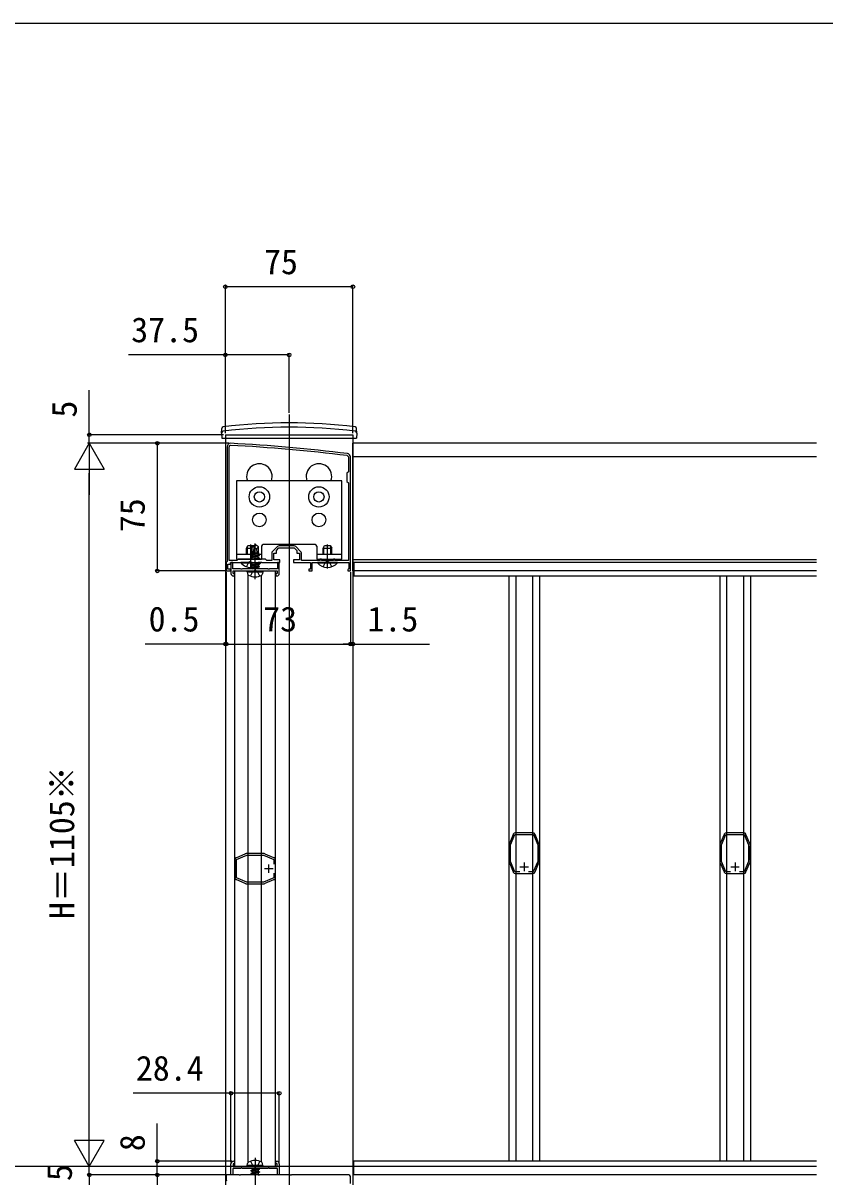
# Model space of a CAD drawing. Units: millimetres, scale not verified. Extents: x -875 to 875, y -1304 to 1296.
# Drawn here: x -128 to 343, y 568 to 1246 of the extents above; entities that cross this region are included whole.
import ezdxf
from ezdxf.enums import TextEntityAlignment as Align

# ---------------------------------------------------------------- set-up
doc = ezdxf.new("R2010")
doc.units = ezdxf.units.MM
doc.header["$LTSCALE"] = 8
for name, color, linetype in [('0-2_YKK_11', 7, 'Continuous'), ('0-3_YKK_11E', 7, 'Continuous'), ('0-4_YKK_12', 2, 'Continuous'), ('0-5_YKK_13', 4, 'Continuous'), ('0-6_YKK_D', 6, 'Continuous'), ('0-7_YKK_ZWAK', 7, 'Continuous')]:
    doc.layers.add(name, color=color, linetype=linetype)
doc.styles.add('ＭＳ ゴシック', font='')
doc.styles.get('ＭＳ ゴシック').set_extended_font_data('MS Gothic')

msp = doc.modelspace()

# ---------------------------------------------------------------- linework, layer by layer
at = {"layer": '0-2_YKK_11'}
for p, q in [((-7.3, 930.5), (-7.3, 997.3)), ((21.064, 938.561), (18.239, 935.736)), ((30.876, 939), (22.124, 939)), ((34.761, 935.736), (31.936, 938.561))]:
    msp.add_line(p, q, dxfattribs=at)
for points in [[(-8.5, 997.3), (-8.5, 929.8), (-9, 929.3), (-9, 924.3), (-6.5, 924.3), (-6.5, 925.3), (-8, 925.3), (-8, 928.3), (-6.5, 928.3), (-6.5, 929.3), (0.042, 929.3), (0.225, 929.42), (0.775, 929.42), (0.958, 929.3), (5.042, 929.3), (5.225, 929.42), (5.775, 929.42), (5.958, 929.3), (11.042, 929.3), (11.225, 929.42), (11.775, 929.42), (11.958, 929.3), (22.5, 929.3), (22.5, 930.8), (19, 930.8), (19, 934.8), (20.5, 934.8), (20.5, 936.3), (22, 937.8), (26.042, 937.8), (26.225, 937.92), (26.775, 937.92), (26.958, 937.8), (31, 937.8), (32.5, 936.3), (32.5, 934.8), (34, 934.8), (34, 930.8), (30.5, 930.8), (30.5, 929.3)], [(30.5, 929.3), (40.5, 929.3), (40.5, 925.3), (39.5, 925.3), (39.5, 924.3), (41.5, 924.3), (41.5, 929.3), (50.042, 929.3), (50.225, 929.42), (50.775, 929.42), (50.958, 929.3), (63, 929.3), (63, 925.592), (62.75, 925.296), (62.5, 925), (62.5, 924.3), (64, 924.3), (64, 991.3)], [(62.8, 991.3), (62.8, 982.6), (62, 981.8), (62, 976.8), (62.8, 976), (62.8, 930.5), (54.9, 930.5), (54.9, 931.3), (54, 931.3), (54, 930.5), (47, 930.5), (47, 931.3), (46.1, 931.3), (46.1, 930.5), (35.2, 930.5), (35.2, 934.676)], [(17.8, 934.676), (17.8, 930.5), (14.8, 930.5), (14, 931.3), (-2, 931.3), (-2.8, 930.5), (-7.3, 930.5)], [(22.2, 922.8), (22.2, 929.3), (21.2, 929.3), (21.2, 925.5), (16.52, 925.5), (16.26, 925.35), (15.74, 925.35), (15.48, 925.5), (8.52, 925.5), (8.26, 925.35), (8, 925.2), (7.74, 925.35), (7.48, 925.5), (0.52, 925.5), (0.26, 925.35), (-0.26, 925.35), (-0.52, 925.5), (-5.2, 925.5), (-5.2, 929.3), (-6.2, 929.3), (-6.2, 922.8)], [(-5, 924.3), (8, 924.3), (21, 924.3), (21, 922.8), (20.2, 922.8), (20.2, 921.8), (20.7, 921.3)], [(-4.7, 921.3), (-4.2, 921.8), (-4.2, 922.8), (-5, 922.8), (-5, 924.3)], [(-5, 574.3), (8, 574.3), (21, 574.3), (21, 575.8), (20.2, 575.8), (20.2, 576.8), (20.7, 577.3)], [(-4.7, 577.3), (-4.2, 576.8), (-4.2, 575.8), (-5, 575.8), (-5, 574.3)], [(22.2, 575.8), (22.2, 569.3), (21.2, 569.3), (21.2, 573.1), (16.52, 573.1), (16.26, 573.25), (15.74, 573.25), (15.48, 573.1), (8.52, 573.1), (8.26, 573.25), (8, 573.4), (7.74, 573.25), (7.48, 573.1), (0.52, 573.1), (0.26, 573.25), (-0.26, 573.25), (-0.52, 573.1), (-5.2, 573.1), (-5.2, 569.3), (-6.2, 569.3), (-6.2, 575.8)], [(63, 569.3), (29.458, 569.3), (29.275, 569.18), (28.725, 569.18), (28.542, 569.3), (8.458, 569.3), (8.275, 569.18), (7.725, 569.18), (7.542, 569.3), (-0.542, 569.3), (-0.725, 569.18), (-1.275, 569.18), (-1.458, 569.3), (-9, 569.3), (-9, 566.3), (-8.7, 566)], [(64, 564.3), (64, 568.3)]]:
    msp.add_lwpolyline(points, dxfattribs=at)
for centre, radius, start, end in [((-6.5, 997.3), 2, 86.9684, 180.00001), ((-6.5, 997.3), 0.8, 86.96839, 180.00001), ((-59.281, 0.701), 998.796, 83.01993, 86.96841), ((-59.281, 0.701), 999.996, 83.01993, 86.96841), ((62, 991.3), 0.8, 0.00001, 83.01993), ((62, 991.3), 2, 0.00001, 83.01993), ((22.124, 937.5), 1.5, 90.00002, 135.00001), ((30.876, 937.5), 1.5, 44.99999, 89.99998), ((19.3, 934.676), 1.5, 134.99999, 179.99998), ((33.7, 934.676), 1.5, 0.00002, 45.00001), ((-4.7, 922.8), 1.5, 180.00001, 269.99999), ((20.7, 922.8), 1.5, 270.00001, 359.99999), ((-4.7, 575.8), 1.5, 90.00001, 179.99999), ((20.7, 575.8), 1.5, 0.00001, 89.99999), ((63, 568.3), 1, 0.00001, 89.99999)]:
    msp.add_arc(centre, radius, start, end, dxfattribs=at)
at = {"layer": '0-3_YKK_11E'}
for p, q in [((166.15, 752.9), (166.15, 747.9)), ((290.15, 752.9), (290.15, 747.9)), ((13.507, 749.3), (18.507, 749.3)), ((16.007, 746.8), (16.007, 751.8)), ((163.65, 750.4), (168.65, 750.4)), ((287.65, 750.4), (292.65, 750.4))]:
    msp.add_line(p, q, dxfattribs=at)
for points in [[(159.763, 769.617), (159.747, 769.462), (159.741, 769.325), (157.662, 764.381), (157.565, 764.279), (157.467, 764.176), (157.267, 763.699)], [(163.56, 747.4), (160.748, 747.4), (158.15, 753.582), (158.15, 763.218), (160.706, 769.3), (171.594, 769.3), (174.15, 763.219), (174.15, 753.582), (171.552, 747.4), (168.74, 747.4)], [(171.093, 770.3), (161.207, 770.3), (161.079, 770.347), (160.93, 770.392)], [(171.37, 770.392), (171.222, 770.347), (171.093, 770.3)], [(175.033, 763.699), (174.833, 764.176), (174.735, 764.279), (174.638, 764.381), (172.559, 769.325), (172.553, 769.462), (172.538, 769.617)], [(283.763, 769.617), (283.747, 769.462), (283.741, 769.325), (281.662, 764.381), (281.565, 764.279), (281.467, 764.176), (281.267, 763.699)], [(287.56, 747.4), (284.748, 747.4), (282.15, 753.582), (282.15, 763.218), (284.706, 769.3), (295.594, 769.3), (298.15, 763.219), (298.15, 753.582), (295.552, 747.4), (292.74, 747.4)], [(295.093, 770.3), (285.207, 770.3), (285.079, 770.347), (284.93, 770.392)], [(295.37, 770.392), (295.222, 770.347), (295.093, 770.3)], [(299.033, 763.699), (298.833, 764.176), (298.735, 764.279), (298.638, 764.381), (296.559, 769.325), (296.553, 769.462), (296.538, 769.617)], [(157.15, 763.118), (157.15, 762.6), (157.2, 762.468), (157.25, 762.335), (157.25, 754.465), (157.2, 754.332), (157.15, 754.2), (157.15, 753.682)], [(175.15, 753.682), (175.15, 754.2), (175.1, 754.332), (175.05, 754.465), (175.05, 762.335), (175.1, 762.468), (175.15, 762.6), (175.15, 763.118)], [(281.15, 763.118), (281.15, 762.6), (281.2, 762.468), (281.25, 762.335), (281.25, 754.465), (281.2, 754.332), (281.15, 754.2), (281.15, 753.682)], [(299.15, 753.682), (299.15, 754.2), (299.1, 754.332), (299.05, 754.465), (299.05, 762.335), (299.1, 762.468), (299.15, 762.6), (299.15, 763.118)], [(-3.986, 754.52), (-3.94, 754.371), (-3.894, 754.243)], [(-3.894, 754.243), (-3.894, 744.357), (-3.94, 744.229), (-3.986, 744.08)], [(2.707, 758.183), (2.23, 757.983), (2.128, 757.885), (2.025, 757.788), (-2.918, 755.709), (-3.055, 755.703), (-3.211, 755.687)], [(19.006, 746.71), (19.007, 743.898), (12.824, 741.3), (3.188, 741.3), (-2.894, 743.856), (-2.894, 754.744), (3.188, 757.3), (12.825, 757.3), (19.006, 754.702), (19.006, 751.89)], [(12.724, 758.3), (12.206, 758.3), (12.074, 758.25), (11.942, 758.2), (4.071, 758.2), (3.939, 758.25), (3.806, 758.3), (3.288, 758.3)], [(19.223, 755.688), (19.068, 755.703), (18.931, 755.709), (13.988, 757.788), (13.885, 757.885), (13.782, 757.983), (13.305, 758.183)], [(19.999, 744.08), (19.953, 744.229), (19.906, 744.357), (19.906, 754.243), (19.953, 754.371), (19.999, 754.52)], [(157.267, 753.101), (157.467, 752.624), (157.565, 752.521), (157.662, 752.419), (159.741, 747.475), (159.747, 747.338), (159.762, 747.183)], [(172.538, 747.183), (172.553, 747.338), (172.559, 747.475), (174.638, 752.419), (174.735, 752.521), (174.833, 752.624), (175.033, 753.101)], [(281.267, 753.101), (281.467, 752.624), (281.565, 752.521), (281.662, 752.419), (283.741, 747.475), (283.747, 747.338), (283.762, 747.183)], [(296.538, 747.183), (296.553, 747.338), (296.559, 747.475), (298.638, 752.419), (298.735, 752.521), (298.833, 752.624), (299.033, 753.101)], [(160.93, 746.407), (161.079, 746.453), (161.207, 746.5), (171.093, 746.5), (171.221, 746.453), (171.37, 746.407)], [(284.93, 746.407), (285.079, 746.453), (285.207, 746.5), (295.093, 746.5), (295.221, 746.453), (295.37, 746.407)], [(-3.211, 742.912), (-3.055, 742.897), (-2.918, 742.891), (2.025, 740.812), (2.128, 740.715), (2.23, 740.617), (2.707, 740.417)], [(3.288, 740.3), (3.806, 740.3), (3.939, 740.35), (4.071, 740.4), (11.942, 740.4), (12.074, 740.35), (12.206, 740.3), (12.724, 740.3)], [(13.305, 740.417), (13.782, 740.617), (13.885, 740.715), (13.987, 740.812), (18.931, 742.891), (19.068, 742.897), (19.223, 742.912)]]:
    msp.add_lwpolyline(points, dxfattribs=at)
for centre, start, end in [((161.08, 768.9), 95.73921, 151.44435), ((171.22, 768.9), 28.55562, 84.26075), ((285.08, 768.9), 95.73921, 151.44435), ((295.22, 768.9), 28.55562, 84.26075), ((158.65, 763.118), 157.21229, 180.00002), ((173.65, 763.118), 359.99994, 22.78745), ((282.65, 763.118), 157.21229, 180.00002), ((297.65, 763.118), 359.99994, 22.78745), ((-2.494, 754.37), 118.55562, 174.26075), ((3.288, 756.8), 89.99994, 112.78745), ((12.724, 756.8), 67.21227, 90), ((18.506, 754.37), 5.73917, 61.44408), ((158.65, 753.682), 179.99992, 202.78766), ((173.65, 753.682), 337.21227, 0), ((282.65, 753.682), 179.99992, 202.78766), ((297.65, 753.682), 337.21227, 0), ((161.08, 747.9), 208.55653, 264.26086), ((171.22, 747.9), 275.73917, 331.44408), ((285.08, 747.9), 208.55653, 264.26086), ((295.22, 747.9), 275.73917, 331.44408), ((-2.494, 744.23), 185.73921, 241.44435), ((3.288, 741.8), 247.21229, 270.00002), ((12.724, 741.8), 269.99992, 292.78766), ((18.506, 744.23), 298.55653, 354.26086)]:
    msp.add_arc(centre, 1.5, start, end, dxfattribs=at)
at = {"layer": '0-4_YKK_12'}
for p, q in [((28, 1016.3), (28, 65.3)), ((-9.5, 1004.3), (-9.5, 1002.3)), ((-9.5, 1004.3), (65.5, 1004.3)), ((65.5, 1004.3), (65.5, 1002.3)), ((-9.5, 1002.3), (-9.5, 274.3)), ((65.5, 1002.3), (65.5, 560.8)), ((65.5, 924.3), (65.5, 999.3)), ((338, 999.3), (65.5, 999.3)), ((338, 991.3), (65.5, 991.3)), ((338, 930.8), (65.5, 930.8)), ((338, 929.3), (65.5, 929.3)), ((338, 929.3), (66, 929.3)), ((-4, 574.3), (-4, 924.3)), ((-4, 924.3), (20, 924.3)), ((20, 574.3), (20, 924.3)), ((338, 924.3), (65.5, 924.3)), ((3.965, 576.667), (3.965, 921.933)), ((11.835, 576.8), (11.835, 921.8)), ((338, 921.3), (66, 921.3)), ((157.15, 921.3), (157.15, 577.3)), ((161.207, 921.3), (161.207, 577.3)), ((171.093, 921.3), (171.093, 577.3)), ((175.15, 921.3), (175.15, 577.3)), ((281.15, 921.3), (281.15, 577.3)), ((285.207, 921.3), (285.207, 577.3)), ((295.093, 921.3), (295.093, 577.3)), ((299.15, 921.3), (299.15, 577.3)), ((66, 569.3), (66, 577.3)), ((338, 577.3), (66, 577.3)), ((338, 574.3), (-224.5, 574.3)), ((-4, 574.3), (20, 574.3)), ((65.5, 569.3), (65.5, 560.8)), ((338, 569.3), (65.5, 569.3)), ((338, 569.3), (66, 569.3))]:
    msp.add_line(p, q, dxfattribs=at)
msp.add_lwpolyline([(66, 929.3), (66, 924.3), (66, 921.3)], dxfattribs=at)
for centre in [(10.5, 979.8), (45.5, 979.8)]:
    msp.add_arc(centre, 7.5, 340.52879, 199.47121, dxfattribs=at)
at = {"layer": '0-5_YKK_13'}
for p, q in [((-11.7, 1005.3), (-11.653, 1007.967)), ((-11.7, 1005.3), (-11.648, 1002.3)), ((67.7, 1005.3), (67.648, 1002.3)), ((67.7, 1005.3), (67.653, 1007.967)), ((-11.648, 1002.3), (67.648, 1002.3)), ((3, 937.6), (3.8, 939.3)), ((3, 934.2), (3, 937.6)), ((3, 937.6), (5.999, 937.6)), ((3.433, 934.2), (3.433, 938.52)), ((3.8, 939.3), (7.2, 939.3)), ((5.5, 925.8), (5.5, 939.8)), ((5.999, 938.371), (7.823, 939.602)), ((5.999, 934.518), (5.999, 938.371)), ((5.999, 938.371), (6.352, 938.183)), ((6.419, 932.999), (7.823, 939.176)), ((6.929, 933.12), (8, 937.829)), ((7.2, 939.3), (7.242, 939.21)), ((8.177, 939.602), (7.823, 939.602)), ((7.823, 939.176), (7.823, 939.602)), ((8, 919.356), (8, 940.429)), ((8, 937.829), (8, 939.602)), ((8, 937.829), (8.177, 939.602)), ((10.001, 938.371), (8.177, 939.602)), ((8.824, 937.365), (10.001, 938.371)), ((10.001, 934.928), (10.001, 938.371)), ((11.75, 938.8), (11.75, 931.3)), ((43.25, 939.8), (12.75, 939.8)), ((48, 937.6), (48.8, 939.3)), ((48, 934.2), (48, 937.6)), ((48, 937.6), (53, 937.6)), ((48.433, 934.2), (48.433, 938.52)), ((48.8, 939.3), (52.2, 939.3)), ((50.5, 925.8), (50.5, 939.8)), ((52.2, 939.3), (53, 937.6)), ((52.567, 934.2), (52.567, 938.52)), ((53, 934.2), (53, 937.6)), ((-3, 934.2), (5.646, 934.2)), ((5.528, 929.3), (-0.4, 929.3)), ((-0.4, 929.052), (-0.4, 929.3)), ((3, 926.717), (4.355, 929.435)), ((5.5, 930.044), (4.355, 929.435)), ((5.528, 932.598), (10.472, 933.422)), ((10.472, 933.304), (5.528, 932.48)), ((5.528, 932.48), (5.528, 932.598)), ((5.528, 932.48), (6.176, 932.107)), ((5.528, 929.302), (5.766, 929.44)), ((5.528, 929.302), (5.824, 929.352)), ((5.528, 929.185), (5.528, 929.302)), ((6.22, 929.3), (5.528, 929.185)), ((5.528, 929.185), (6.176, 928.811)), ((5.646, 934.314), (6.352, 934.451)), ((5.646, 934.06), (5.646, 934.314)), ((5.646, 934.06), (6.352, 934.177)), ((5.646, 934.06), (6.176, 933.755)), ((5.999, 935.011), (6.352, 935.011)), ((6.176, 933.755), (6.356, 933.795)), ((6.176, 932.972), (6.176, 933.755)), ((6.176, 932.107), (9.824, 932.931)), ((6.176, 931.324), (6.176, 932.107)), ((6.176, 928.811), (8.341, 929.3)), ((6.935, 933.143), (9.824, 933.796)), ((7.122, 933.968), (9.824, 934.579)), ((7.202, 934.317), (10.236, 934.816)), ((7.273, 934.63), (9.234, 935.011)), ((7.359, 935.011), (10.001, 935.011)), ((7.626, 931.3), (10.472, 931.774)), ((10.472, 931.657), (8.333, 931.3)), ((10.236, 934.816), (9.824, 934.579)), ((9.824, 933.796), (9.824, 934.579)), ((9.824, 934.2), (11.75, 934.2)), ((10.472, 933.422), (9.824, 933.796)), ((10.472, 933.304), (9.824, 932.931)), ((9.824, 932.148), (9.824, 932.931)), ((10.472, 931.774), (9.824, 932.148)), ((10.472, 931.657), (9.824, 931.283)), ((9.824, 928.852), (9.824, 929.3)), ((11.4, 929.3), (9.824, 929.3)), ((10.001, 934.928), (10.236, 934.816)), ((10.472, 933.304), (10.472, 933.422)), ((10.472, 931.657), (10.472, 931.774)), ((11.4, 929.052), (11.4, 929.3)), ((44.25, 934.2), (59, 934.2)), ((56.4, 929.3), (44.6, 929.3)), ((44.6, 929.052), (44.6, 929.3)), ((48, 930.5), (48, 931.3)), ((48, 926.717), (49.355, 929.435)), ((48.433, 930.5), (48.433, 931.3)), ((50.5, 930.044), (49.355, 929.435)), ((50.5, 930.044), (51.645, 929.435)), ((53, 926.717), (51.645, 929.435)), ((52.567, 930.5), (52.567, 931.3)), ((53, 930.5), (53, 931.3)), ((56.4, 929.052), (56.4, 929.3)), ((-0.4, 929.052), (5.758, 929.052)), ((3.396, 923.711), (3.499, 924.3)), ((3.396, 923.711), (3.598, 922.564)), ((3.396, 923.711), (12.604, 923.711)), ((3.499, 924.3), (12.501, 924.3)), ((5.528, 927.655), (10.472, 928.479)), ((10.472, 928.361), (5.528, 927.537)), ((5.528, 927.537), (5.528, 927.655)), ((5.528, 927.537), (6.176, 927.163)), ((5.528, 926.007), (10.472, 926.831)), ((10.472, 926.713), (5.528, 925.889)), ((5.528, 926.007), (6.176, 926.38)), ((5.528, 925.889), (5.528, 926.007)), ((5.528, 925.889), (6.176, 925.515)), ((6.176, 928.028), (6.176, 928.811)), ((6.176, 927.163), (9.824, 927.987)), ((6.176, 926.38), (9.824, 927.204)), ((6.176, 926.38), (6.176, 927.163)), ((6.176, 925.515), (9.824, 926.339)), ((6.176, 925.5), (6.176, 925.515)), ((9.824, 925.557), (9.637, 925.5)), ((9.824, 929.052), (11.4, 929.052)), ((10.472, 928.479), (9.824, 928.852)), ((10.472, 928.361), (9.824, 927.987)), ((9.824, 927.204), (9.824, 927.987)), ((10.472, 926.831), (9.824, 927.204)), ((10.472, 926.713), (9.824, 926.339)), ((9.824, 925.557), (9.824, 926.339)), ((9.922, 925.5), (9.824, 925.557)), ((10.472, 928.361), (10.472, 928.479)), ((10.472, 926.713), (10.472, 926.831)), ((12.604, 923.711), (12.402, 922.564)), ((12.604, 923.711), (12.501, 924.3)), ((44.6, 929.052), (56.4, 929.052)), ((8, 579.244), (8, 558.171)), ((3.396, 574.889), (3.598, 576.036)), ((12.604, 574.889), (3.396, 574.889)), ((3.396, 574.889), (3.499, 574.3)), ((12.501, 574.3), (3.499, 574.3)), ((5.528, 571.887), (10.472, 572.711)), ((10.472, 572.593), (5.528, 571.769)), ((5.528, 571.887), (6.176, 572.261)), ((5.528, 571.887), (5.528, 571.769)), ((5.528, 571.769), (6.176, 571.396)), ((5.528, 570.239), (10.472, 571.063)), ((10.472, 570.945), (5.528, 570.121)), ((5.528, 570.239), (6.176, 570.613)), ((5.528, 570.239), (5.528, 570.121)), ((5.528, 570.121), (6.176, 569.748)), ((6.078, 573.1), (6.176, 573.043)), ((6.176, 573.043), (6.363, 573.1)), ((9.824, 573.085), (6.176, 572.261)), ((6.176, 573.043), (6.176, 572.261)), ((9.824, 572.22), (6.176, 571.396)), ((9.824, 571.437), (6.176, 570.613)), ((6.176, 571.396), (6.176, 570.613)), ((6.176, 569.748), (6.176, 569.3)), ((9.824, 569.789), (7.608, 569.289)), ((9.824, 573.1), (9.824, 573.085)), ((10.472, 572.711), (9.824, 573.085)), ((10.472, 572.593), (9.824, 572.22)), ((9.824, 572.22), (9.824, 571.437)), ((10.472, 571.063), (9.824, 571.437)), ((9.824, 570.572), (9.824, 569.789)), ((10.472, 569.415), (9.824, 569.789)), ((10.472, 572.711), (10.472, 572.593)), ((10.472, 571.063), (10.472, 570.945)), ((12.604, 574.889), (12.402, 576.036)), ((12.604, 574.889), (12.501, 574.3)), ((7.983, 569), (8.113, 569.022)), ((9.78, 569.3), (10.472, 569.415)), ((10.472, 569.415), (10.472, 569.298))]:
    msp.add_line(p, q, dxfattribs=at)
for points in [[(59, 931.3), (59, 977.3), (-3, 977.3), (-3, 931.3), (11.75, 931.3)], [(6.352, 933.185), (6.352, 938.183), (7.823, 939.176)], [(8, 937.955), (8.824, 937.365), (9.059, 935.011)], [(44.25, 938.8), (44.25, 931.3), (59, 931.3)], [(5.528, 932.598), (6.176, 932.972), (6.401, 933.023)], [(5.646, 934.314), (6.176, 934.62), (6.352, 934.66)], [(6.134, 931.3), (6.176, 931.324), (9.824, 932.148)], [(5.293, 921.264), (6.652, 923.991), (8, 924.707)], [(5.528, 927.655), (6.176, 928.028), (9.824, 928.852)], [(10.707, 921.264), (9.348, 923.991), (8, 924.707)], [(5.293, 577.336), (6.652, 574.609), (8, 573.893)], [(10.707, 577.336), (9.348, 574.609), (8, 573.893)], [(10.472, 570.945), (9.824, 570.572), (6.176, 569.748)]]:
    msp.add_lwpolyline(points, dxfattribs=at)
for centre, radius in [((10.5, 967.8), 6), ((10.5, 967.8), 3), ((45.5, 967.8), 6), ((45.5, 967.8), 3), ((10.5, 954.3), 4), ((45.5, 954.3), 4)]:
    msp.add_circle(centre, radius, dxfattribs=at)
for centre, radius, start, end in [((28, 691.3), 320, 83.0403, 96.9597), ((-10.697, 1005.453), 1, 97.02227, 179), ((-10.654, 1007.949), 1, 96.9597, 179), ((28, 691.3), 317.528, 82.97773, 97.02227), ((66.654, 1007.949), 1, 1, 83.0403), ((66.697, 1005.453), 1, 1, 82.97773), ((12.75, 938.8), 1, 90, 180), ((43.25, 938.8), 1, 0, 90), ((6.644, 933.185), 0.292, 180, 347.19096), ((5.5, 934), 7.7, 219.98312, 274.26907), ((4.641, 922.748), 1.059, 190, 239.36409), ((5.5, 934), 7.7, 304.16749, 320.01688), ((11.359, 922.748), 1.059, 300.63591, 350), ((50.5, 934), 7.7, 219.98312, 320.01688), ((8, 928.42), 7.651, 239.36409, 300.63591), ((4.641, 575.852), 1.059, 120.63591, 170), ((8, 570.18), 7.651, 59.36409, 120.63591), ((11.359, 575.852), 1.059, 10, 59.36409), ((5.94, 574.065), 0.235, 89.55343, 90), ((10.06, 574.065), 0.235, 90, 90.37554)]:
    msp.add_arc(centre, radius, start, end, dxfattribs=at)
at = {"layer": '0-6_YKK_D'}
for p, q in [((-9.5, 1005.3), (-9.5, 1092.3)), ((65.5, 1005.3), (65.5, 1092.3)), ((65.5, 1091.3), (-9.5, 1091.3)), ((-9.5, 1005.3), (-9.5, 1052.3)), ((28, 1017.3), (28, 1052.3)), ((-89.5, 1004.3), (-89.5, 1030.491)), ((-10.5, 1004.3), (-90.5, 1004.3)), ((-89.5, 999.3), (-89.5, 1004.3)), ((-89.5, 999.3), (-98.25, 984.145)), ((-7.5, 999.3), (-90.5, 999.3)), ((-7.5, 999.3), (-90.5, 999.3)), ((-89.5, 999.3), (-89.5, 995)), ((-89.5, 999.3), (-80.75, 984.145)), ((-89.5, 999.3), (-89.5, 968.989)), ((-7.5, 999.3), (-50.5, 999.3)), ((-49.5, 999.3), (-49.5, 924.3)), ((-98.25, 984.145), (-80.75, 984.145)), ((-89.5, 591.8), (-89.5, 981.8)), ((-9.7, 924.3), (-50.5, 924.3)), ((-9, 923.6), (-9, 880.306)), ((64, 923.6), (64, 880.306)), ((-9.5, 914.3), (-9.5, 880.306)), ((-9, 914.3), (-9, 880.306)), ((64, 914.3), (64, 880.306)), ((65.5, 914.3), (65.5, 880.306)), ((-9.5, 881.306), (-56.6, 881.306)), ((-9, 881.306), (-9.5, 881.306)), ((-9, 881.306), (64, 881.306)), ((-9, 881.306), (-4.7, 881.306)), ((64, 881.306), (59.7, 881.306)), ((64, 881.306), (65.5, 881.306)), ((65.5, 881.306), (110.555, 881.306)), ((-6.2, 576.8), (-6.2, 618.3)), ((22.2, 576.8), (22.2, 618.3)), ((-89.5, 574.3), (-89.5, 604.611)), ((-89.5, 574.3), (-98.25, 589.455)), ((-80.75, 589.455), (-98.25, 589.455)), ((-89.5, 574.3), (-80.75, 589.455)), ((-89.5, 574.3), (-89.5, 578.6)), ((-5.7, 577.3), (-50.5, 577.3)), ((-89.5, 569.3), (-89.5, 574.3)), ((-9.7, 569.3), (-90.5, 569.3)), ((-19.5, 569.3), (-90.5, 569.3)), ((-89.5, 569.3), (-89.5, 424.3)), ((-89.5, 569.3), (-89.5, 565)), ((-9.7, 569.3), (-50.5, 569.3)), ((-9.7, 569.3), (-50.5, 569.3))]:
    msp.add_line(p, q, dxfattribs=at)
for points in [[(28, 1051.3), (-9.5, 1051.3), (-66.391, 1051.3)], [(22.2, 617.3), (-6.2, 617.3), (-63.659, 617.3)], [(-49.5, 569.3), (-49.5, 577.3), (-49.5, 599.418)], [(-49.5, 569.3), (-49.5, 554.3), (-49.5, 369.75)]]:
    msp.add_lwpolyline(points, dxfattribs=at)
for centre in [(-9.5, 1091.3), (65.5, 1091.3), (-9.5, 1051.3), (28, 1051.3), (-89.5, 1004.3), (-49.5, 999.3), (-49.5, 924.3), (-9.5, 881.306), (-9, 881.306), (-9, 881.306), (64, 881.306), (64, 881.306), (65.5, 881.306), (-6.2, 617.3), (22.2, 617.3), (-49.5, 577.3), (-89.5, 569.3), (-89.5, 569.3), (-49.5, 569.3), (-49.5, 569.3)]:
    msp.add_circle(centre, 1.075, dxfattribs=at)
at = {"layer": '0-7_YKK_ZWAK'}
msp.add_line((-875, 1246.3), (875, 1246.3), dxfattribs=at)

# ---------------------------------------------------------------- texts
at = {"layer": '0-6_YKK_D', "style": 'ＭＳ ゴシック'}
for s, p in [('75', (13.227, 1094.3)), ('37.5', (-64.868, 1054.3)), ('0.5', (-54.623, 884.306)), ('73', (12.727, 884.306)), ('1.5', (74.032, 884.306)), ('28.4', (-62.136, 620.3))]:
    msp.add_text(s, height=14.66, dxfattribs=at).set_placement(p, align=Align.BOTTOM_LEFT)
for s, p in [('5', (-92.5, 1014.423)), ('75', (-52.5, 947.027)), ('H＝1105※', (-93.977, 719.641)), ('8', (-52.5, 583.236)), ('5', (-95.33, 565.68))]:
    msp.add_text(s, height=14.66, rotation=90, dxfattribs=at).set_placement(p, align=Align.BOTTOM_LEFT)

doc.saveas('drawing.dxf')
